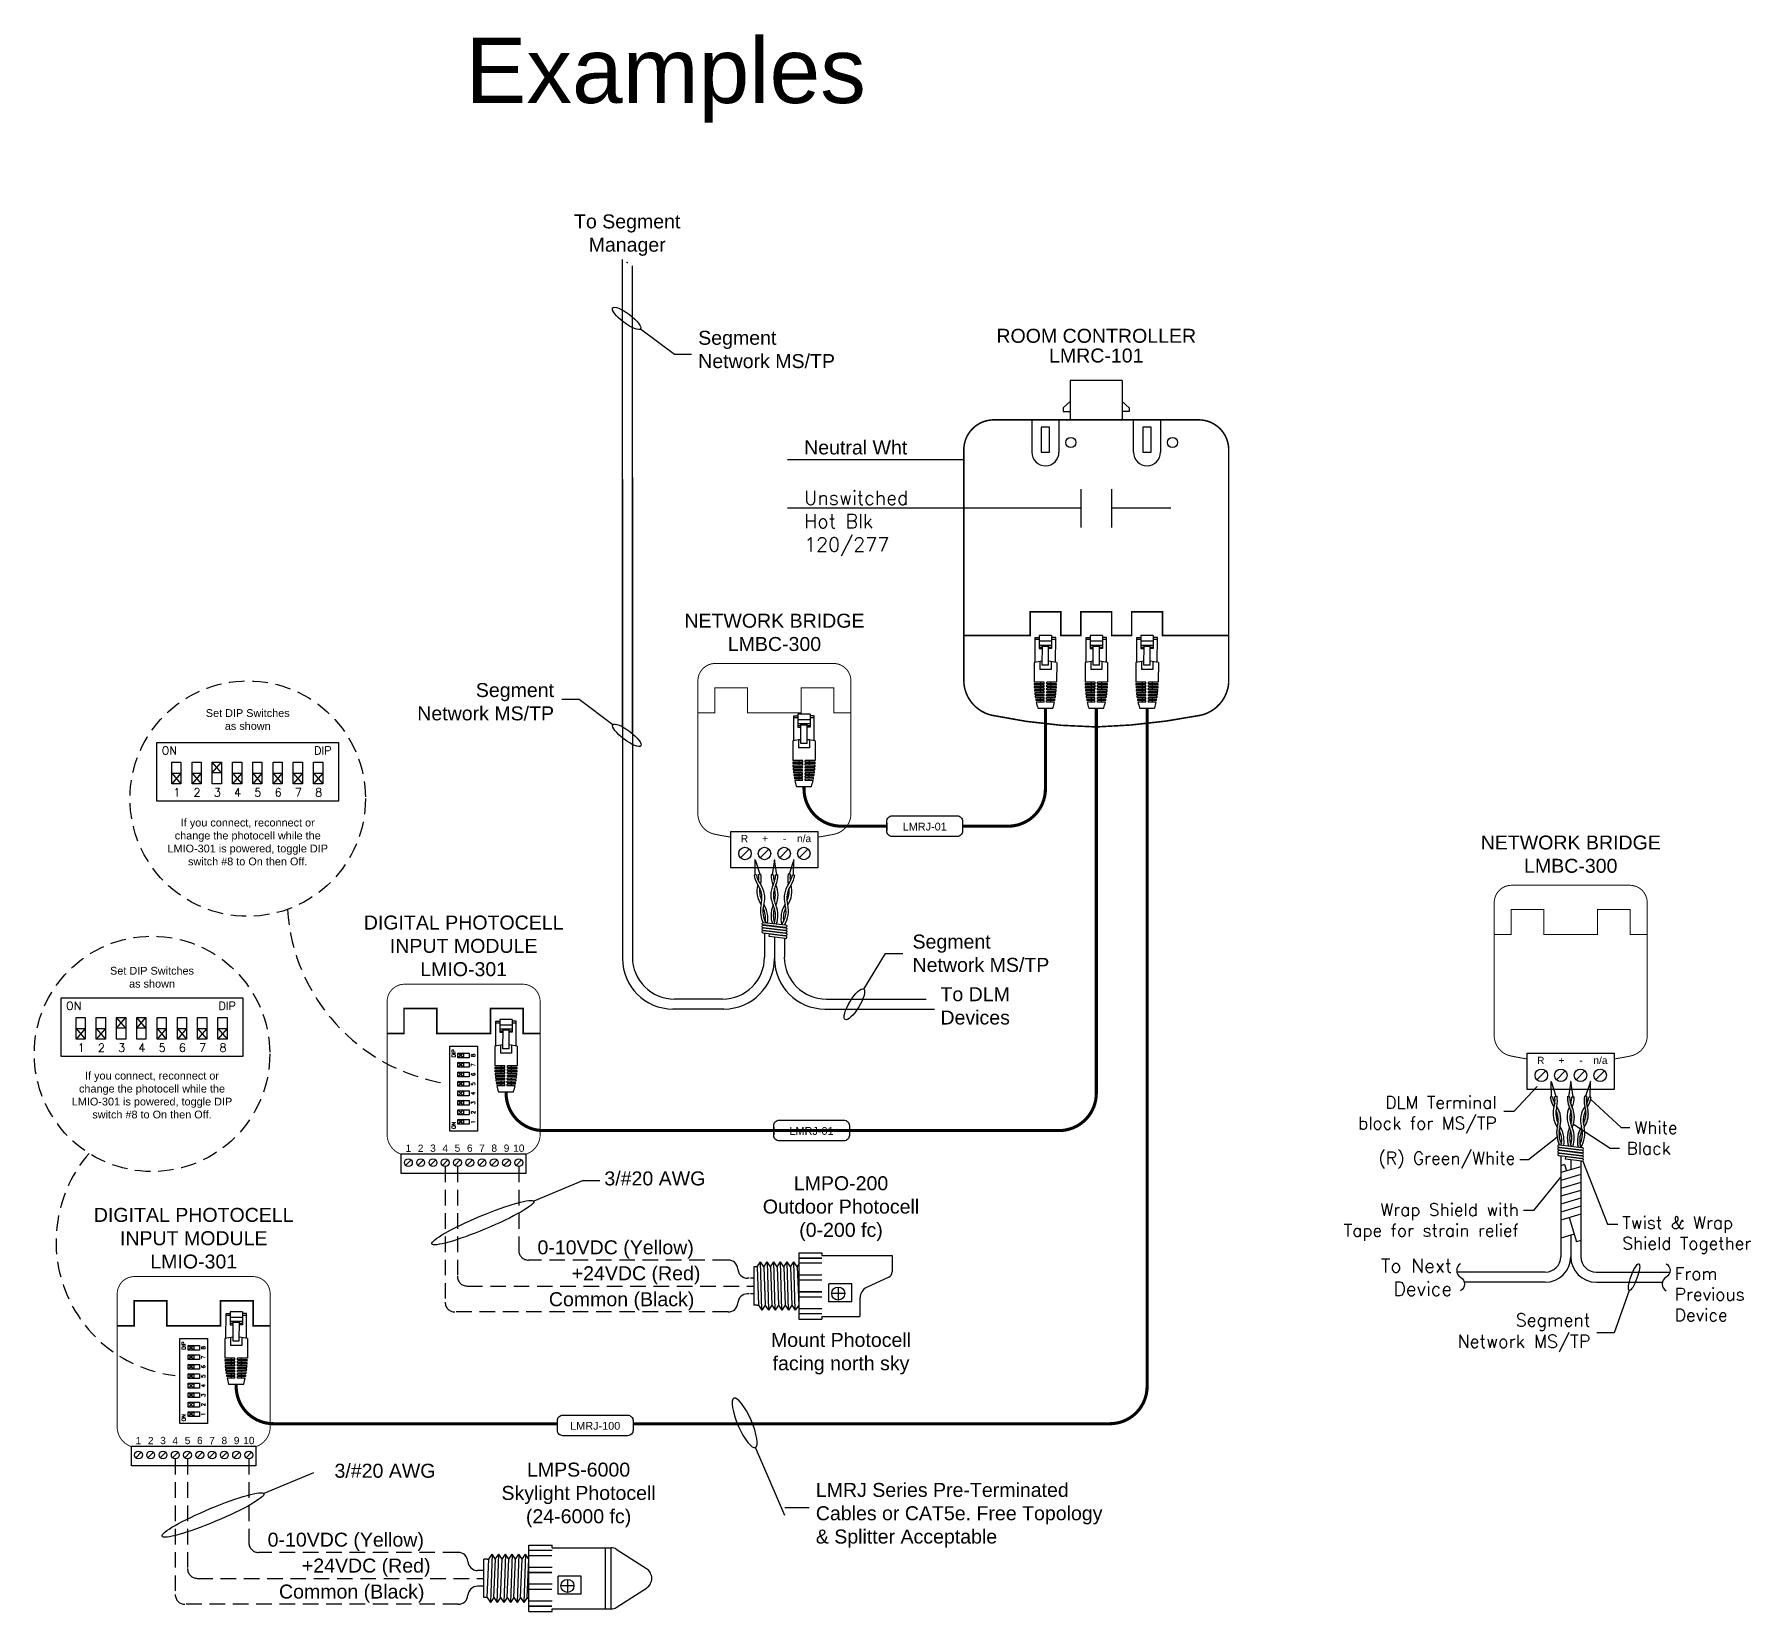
# Model space of a CAD drawing. Header units: inches. Extents: x 59 to 3361, y -1026 to 1732.
# Drawn here: x 1150.4 to 1426.5, y 501.2 to 755 of the extents above; entities that cross this region are included whole.
import ezdxf

# ---------------------------------------------------------------- set-up
doc = ezdxf.new("R2010")
doc.units = ezdxf.units.IN
doc.header["$MEASUREMENT"] = 0
doc.linetypes.add('DASHED', pattern=[0.75, 0.5, -0.25])
doc.layers.add('WS_DETAIL', color=7, linetype='Continuous')
doc.styles.add('ARIAL', font='arial.ttf')
doc.styles.add('ROMANS', font='ROMANS.shx', dxfattribs={"height": 0.0625})
doc.dimstyles.get("Standard").update_dxf_attribs({"dimtxt": 0.18, "dimasz": 0.18, "dimexe": 0.18, "dimexo": 0.0625, "dimgap": 0.09, "dimtad": 0, "dimtih": 1, "dimtoh": 1, "dimdec": 4, "dimzin": 0, "dimdsep": 46, "dimtxsty": 'Standard', "dimcen": 0.09, "dimadec": 0, "dimazin": 0, "dimtfac": 1, "dimtdec": 4, "dimtofl": 0, "dimtmove": 0, "dimatfit": 3, "dimfxl": 1, "dimtolj": 1, "dimtzin": 0, "dimarcsym": 0})

# ---------------------------------------------------------------- blocks, each defined once
blk = doc.blocks.new('A$C1C8A2811')
for p, q in [((1.57, 1.6), (3, 3.03)), ((4.73, 1.6), (6.16, 3.03)), ((7.88, 1.6), (9.31, 3.03)), ((11.04, 1.6), (12.47, 3.03))]:
    blk.add_line(p, q)
blk.add_lwpolyline([(0, 5.86), (14.04, 5.86), (14.04, 0), (0, 0)], close=True)
for centre in [(2.29, 2.31), (5.44, 2.31), (8.6, 2.31), (11.76, 2.31)]:
    blk.add_circle(centre, 1.01)
blk = doc.blocks.new('LMBC-300_TW')
at = {"linetype": 'Continuous', "const_width": 0.154}
for points in [[(0.01, 7.94), (-9.52, 7.94, 0.414214), (-12.3, 5.15), (-12.3, -16.47, 0.329956), (-9.7, -19.51, 0.013489), (-7.02, -20, 0.013489)], [(0.01, 7.94), (9.53, 7.94, -0.414214), (12.31, 5.15), (12.31, -16.47, -0.329956), (9.71, -19.51, -0.01354), (7.02, -20, -0.01354)]]:
    blk.add_lwpolyline(points, format="xyb", dxfattribs=at)
blk.add_lwpolyline([(-12.3, 0), (-9.59, 0), (-9.59, 4.03), (-4.33, 4.03), (-4.33, 0), (4.33, 0), (4.33, 4.03), (9.59, 4.03), (9.59, 0), (12.31, 0)], dxfattribs=at)
at = {"xscale": 0.9995999999999999, "yscale": 0.9995999999999999, "zscale": 0.9995999999999999}
blk.add_blockref('A$C1C8A2811', (-7.02, -24.94), dxfattribs=at)
at = {"style": 'ARIAL'}
for s, insert, char_height, width, attachment_point in [('NETWORK BRIDGE\\PLMBC-300', (0.01, 15.95), 2.25, 40.9705, 2), ('R', (-4.82, -20.82), 1.17, 0.6198, 8), ('+', (-1.49, -20.82), 1.17, 0.8335, 8), ('-', (1.66, -20.82), 1.17, 0.8454, 8), ('n/a', (4.79, -20.82), 1.168, 0.8454, 8)]:
    blk.add_mtext(s, dxfattribs=dict(at, insert=insert, char_height=char_height, width=width, attachment_point=attachment_point))
blk = doc.blocks.new('G_ENDLINE')
blk.add_lwpolyline([(0.087, 0, -0.57735), (0, 0, 0.57735), (-0.087, 0, 0.57735)], format="xyb")
blk = doc.blocks.new('A$C65587FE4')
for p, q in [((0.468, 0.107), (0.027, 0.054)), ((0.033, 0.001), (0.478, 0.054))]:
    blk.add_line(p, q)
for centre, start, end in [((0.027, 0.027), 90, 283.7483), ((0.474, 0.081), 276.8741, 103.7978)]:
    blk.add_arc(centre, 0.0271, start, end)
blk = doc.blocks.new('A$C6E196373')
for p, q in [((0.117, 0), (0, 0.098)), ((0.117, 0.098), (0, 0)), ((0.117, 0.098), (0.117, 0))]:
    blk.add_line(p, q)
blk.add_lwpolyline([(0, 0.098), (0.235, 0.098), (0.235, 0), (0, 0)], close=True)
blk = doc.blocks.new('*U189')
at = {"linetype": 'DASHED', "ltscale": 5}
for p, q in [((-49.65, 19.22), (-49.65, -2.62)), ((-47.68, 19.22), (-47.68, 1.56)), ((-37.81, 19.22), (-37.81, 5.73)), ((-4.12, 4.18), (-36.25, 4.18)), ((-46.12, 0), (0, 0)), ((-4.12, -4.18), (-48.09, -4.18))]:
    blk.add_line(p, q, dxfattribs=at)
at = {"linetype": 'Continuous'}
blk.add_line((-27.43, 16.96), (-35.4, 13.63), dxfattribs=at)
for p, q in [((-27.43, 16.96), (-24.77, 16.96)), ((0.54, 3.08), (0, 3.08)), ((0, 3.08), (0, -3.08)), ((0.54, 3.08), (1.07, 3.87)), ((0.54, 3.08), (0.79, -3.08)), ((1.32, -3.87), (1.07, 3.87)), ((1.61, 3.08), (1.07, 3.87)), ((1.61, 3.08), (2.15, 3.87)), ((1.61, 3.08), (1.86, -3.08)), ((2.15, 3.87), (2.4, -3.87)), ((2.68, 3.08), (2.15, 3.87)), ((2.68, 3.08), (3.22, 3.87)), ((2.68, 3.08), (2.93, -3.08)), ((3.47, -3.87), (3.22, 3.87)), ((3.76, 3.08), (3.22, 3.87)), ((3.76, 3.08), (4.29, 3.87)), ((3.76, 3.08), (4.01, -3.08)), ((4.54, -3.87), (4.29, 3.87)), ((4.83, 3.08), (4.29, 3.87)), ((4.83, 3.08), (5.37, 3.87)), ((4.83, 3.08), (5.08, -3.08)), ((5.62, -3.87), (5.37, 3.87)), ((5.9, 3.08), (5.37, 3.87)), ((5.9, 3.08), (6.44, 3.87)), ((5.9, 3.08), (6.15, -3.08)), ((6.69, -3.87), (6.44, 3.87)), ((6.98, 3.08), (6.44, 3.87)), ((6.98, 3.08), (7.23, 3.45)), ((6.98, 3.08), (7.23, -3.08)), ((7.23, 5.36), (10.98, 5.36)), ((7.23, 5.36), (7.23, -5.36)), ((10.98, 3.65), (7.23, 3.65)), ((10.98, 5.36), (10.98, 4.93)), ((10.98, 4.93), (22.26, 4.93)), ((22.26, 4.93), (22.26, 2.26)), ((10.98, 0.94), (7.23, 0.94)), ((12.1, -2.56), (12.1, 0.36)), ((15.8, 0.36), (12.1, 0.36)), ((15.8, -2.56), (15.8, 0.36)), ((21.74, 1.43), (18.15, -0.24)), ((10.98, -1.77), (7.23, -1.77)), ((15.8, -2.56), (12.1, -2.56)), ((14.64, -1.21), (12.54, -1.21)), ((13.59, -0.16), (13.59, -2.26)), ((17.09, -1.89), (17.09, -4.93)), ((0.54, -3.08), (0, -3.08)), ((0.54, -3.08), (0.79, -3.08)), ((0.79, -3.08), (1.32, -3.87)), ((1.86, -3.08), (1.32, -3.87)), ((1.86, -3.12), (2.4, -3.9)), ((2.93, -3.08), (2.4, -3.87)), ((2.93, -3.08), (3.47, -3.87)), ((4.01, -3.08), (3.47, -3.87)), ((4.01, -3.08), (4.54, -3.87)), ((5.08, -3.08), (4.54, -3.87)), ((5.08, -3.08), (5.62, -3.87)), ((6.15, -3.08), (5.62, -3.87)), ((6.15, -3.08), (6.69, -3.87)), ((7.23, -3.08), (6.69, -3.87)), ((10.98, -4.48), (7.23, -4.48)), ((7.23, -5.36), (10.98, -5.36)), ((10.98, -4.93), (17.09, -4.93)), ((10.98, -4.93), (10.98, -5.36))]:
    blk.add_line(p, q)
at = {"linetype": 'DASHED'}
for p, q in [((0, 1.26), (-1.01, 1.26)), ((0, -1.26), (-1.01, -1.26))]:
    blk.add_line(p, q, dxfattribs=at)
at = {"const_width": 0.226}
for points in [[(10.98, 4.48), (7.23, 4.48)], [(10.98, 1.77), (7.23, 1.77)], [(10.98, -0.94), (7.23, -0.94)], [(10.98, -3.65), (7.23, -3.65)]]:
    blk.add_lwpolyline(points, dxfattribs=at)
blk.add_circle((13.59, -1.21), 1.05)
at = {"linetype": 'DASHED', "ltscale": 5}
for centre in [(-36.25, 5.73), (-46.12, 1.56), (-48.09, -2.62)]:
    blk.add_arc(centre, 1.56, 180, 270, dxfattribs=at)
at = {"ltscale": 5}
for centre, start, end in [((-4.12, 2.62), 3.6573, 90), ((-1.01, 2.82), 183.6573, 270), ((-1.01, -2.82), 90, 176.3427)]:
    blk.add_arc(centre, 1.56, start, end, dxfattribs=at)
for centre, radius, start, end in [((21.35, 2.26), 0.911, 295.0034, 0), ((-4.12, -2.62), 1.56, 270, 356.3427), ((18.92, -1.89), 1.82, 115.0034, 180)]:
    blk.add_arc(centre, radius, start, end)
blk.add_ellipse((-43.59, 10.2), major_axis=(8.19, 3.42), ratio=0.124542)
at = {"style": 'ARIAL'}
for s, p in [('3/#20 AWG', (-24.03, 16.19)), ('0-10VDC (Yellow)', (-34.79, 5.1)), ('+24VDC (Red)', (-29.28, 0.93)), ('Common (Black)', (-32.96, -3.25))]:
    blk.add_text(s, height=2.25, dxfattribs=at).set_placement(p)
at = {"char_height": 2.25, "width": 40.9705, "attachment_point": 2, "style": 'ARIAL'}
for s, insert in [('LMPO-200 \\POutdoor Photocell\\P(0-200 fc)', (14.04, 17.66)), ('Mount Photocell\\Pfacing north sky', (14.04, -7.55))]:
    blk.add_mtext(s, dxfattribs=dict(at, insert=insert))
blk = doc.blocks.new('*U191')
at = {"linetype": 'DASHED', "ltscale": 5}
for p, q in [((-49.65, 19.22), (-49.65, -2.62)), ((-47.68, 19.22), (-47.68, 1.56)), ((-37.81, 19.22), (-37.81, 5.73)), ((-4.12, 4.18), (-36.25, 4.18)), ((-46.12, 0), (0, 0)), ((0, 1.26), (-1.01, 1.26)), ((0, -1.26), (-1.01, -1.26)), ((-4.12, -4.18), (-48.09, -4.18))]:
    blk.add_line(p, q, dxfattribs=at)
at = {"linetype": 'Continuous'}
blk.add_line((-27.43, 16.96), (-35.4, 13.63), dxfattribs=at)
for p, q in [((0, -3.08), (0, 3.08)), ((0.54, 3.08), (0, 3.08)), ((0.54, -3.08), (0.79, 3.08)), ((0.54, 3.08), (0.79, 3.08)), ((0.79, 3.08), (1.32, 3.87)), ((1.32, 3.87), (1.07, -3.87)), ((1.86, 3.08), (1.32, 3.87)), ((1.61, -3.08), (1.86, 3.08)), ((1.86, 3.12), (2.4, 3.9)), ((2.15, -3.87), (2.4, 3.87)), ((2.93, 3.08), (2.4, 3.87)), ((2.68, -3.08), (2.93, 3.08)), ((2.93, 3.08), (3.47, 3.87)), ((3.47, 3.87), (3.22, -3.87)), ((4.01, 3.08), (3.47, 3.87)), ((3.76, -3.08), (4.01, 3.08)), ((4.01, 3.08), (4.54, 3.87)), ((4.54, 3.87), (4.29, -3.87)), ((5.08, 3.08), (4.54, 3.87)), ((4.83, -3.08), (5.08, 3.08)), ((5.08, 3.08), (5.62, 3.87)), ((5.62, 3.87), (5.37, -3.87)), ((6.15, 3.08), (5.62, 3.87)), ((5.9, -3.08), (6.15, 3.08)), ((6.15, 3.08), (6.69, 3.87)), ((6.69, 3.87), (6.44, -3.87)), ((7.23, 3.08), (6.69, 3.87)), ((6.98, -3.08), (7.23, 3.08)), ((7.23, -5.36), (7.23, 5.36)), ((7.23, 5.36), (10.98, 5.36)), ((10.98, 4.48), (7.23, 4.48)), ((10.98, 4.93), (10.98, 5.36)), ((10.98, 4.93), (19.5, 4.93)), ((19.5, 4.93), (19.5, -4.93)), ((19.5, 4.93), (20.48, 4.93)), ((20.48, -4.93), (20.48, 4.93)), ((21.29, 4.7), (26.16, 1.58)), ((10.98, 1.77), (7.23, 1.77)), ((15.65, 0.36), (11.95, 0.36)), ((11.95, -2.56), (11.95, 0.36)), ((15.65, -2.56), (15.65, 0.36)), ((10.98, -0.94), (7.23, -0.94)), ((15.65, -2.56), (11.95, -2.56)), ((14.49, -1.21), (12.39, -1.21)), ((13.44, -0.16), (13.44, -2.26)), ((21.29, -4.7), (26.16, -1.58)), ((0.54, -3.08), (0, -3.08)), ((0.54, -3.08), (1.07, -3.87)), ((1.61, -3.08), (1.07, -3.87)), ((1.61, -3.08), (2.15, -3.87)), ((2.68, -3.08), (2.15, -3.87)), ((2.68, -3.08), (3.22, -3.87)), ((3.76, -3.08), (3.22, -3.87)), ((3.76, -3.08), (4.29, -3.87)), ((4.83, -3.08), (4.29, -3.87)), ((4.83, -3.08), (5.37, -3.87)), ((5.9, -3.08), (5.37, -3.87)), ((5.9, -3.08), (6.44, -3.87)), ((6.98, -3.08), (6.44, -3.87)), ((6.98, -3.08), (7.23, -3.45)), ((10.98, -3.65), (7.23, -3.65)), ((7.23, -5.36), (10.98, -5.36)), ((10.98, -4.93), (19.5, -4.93)), ((10.98, -5.36), (10.98, -4.93)), ((19.5, -4.93), (20.48, -4.93))]:
    blk.add_line(p, q)
at = {"const_width": 0.226}
for points in [[(10.98, 3.65), (7.23, 3.65)], [(10.98, 0.94), (7.23, 0.94)], [(10.98, -1.77), (7.23, -1.77)], [(10.98, -4.48), (7.23, -4.48)]]:
    blk.add_lwpolyline(points, dxfattribs=at)
blk.add_circle((13.44, -1.21), 1.05)
at = {"linetype": 'DASHED', "ltscale": 5}
for centre in [(-36.25, 5.73), (-46.12, 1.56), (-48.09, -2.62)]:
    blk.add_arc(centre, 1.56, 180, 270, dxfattribs=at)
at = {"ltscale": 5}
for centre, start, end in [((-4.12, 2.62), 3.6573, 90), ((-1.01, 2.82), 183.6573, 270), ((-4.12, -2.62), 270, 356.3427), ((-1.01, -2.82), 90, 176.3427)]:
    blk.add_arc(centre, 1.56, start, end, dxfattribs=at)
for centre, radius, start, end in [((20.48, 3.43), 1.5, 57.359, 90), ((25.14, 0), 1.88, 0, 57.359), ((25.14, 0), 1.88, 302.641, 0), ((20.48, -3.43), 1.5, 270, 302.641)]:
    blk.add_arc(centre, radius, start, end)
blk.add_ellipse((-43.59, 10.2), major_axis=(8.19, 3.42), ratio=0.124542)
at = {"style": 'ARIAL'}
for s, p in [('3/#20 AWG', (-24.03, 16.19)), ('0-10VDC (Yellow)', (-34.79, 5.1)), ('+24VDC (Red)', (-29.28, 0.93)), ('Common (Black)', (-32.96, -3.25))]:
    blk.add_text(s, height=2.25, dxfattribs=at).set_placement(p)
at = {"insert": (15.24, 18.62), "char_height": 2.25, "width": 40.9705, "attachment_point": 2, "style": 'ARIAL'}
blk.add_mtext('LMPS-6000 \\PSkylight Photocell\\P(24-6000 fc)', dxfattribs=at)
blk = doc.blocks.new('LMIO-301_TW')
for p, q in [((-9.33, -21.22), (-8.44, -20.32)), ((-7.35, -21.22), (-6.46, -20.32)), ((-5.38, -21.22), (-4.49, -20.32)), ((-3.41, -21.22), (-2.51, -20.32)), ((-1.43, -21.22), (-0.54, -20.32)), ((0.54, -21.22), (1.43, -20.32)), ((2.51, -21.22), (3.41, -20.32)), ((4.49, -21.22), (5.38, -20.32)), ((6.46, -21.22), (7.36, -20.32)), ((8.44, -21.22), (9.33, -20.32))]:
    blk.add_line(p, q)
at = {"linetype": 'Continuous', "const_width": 0.144}
for points in [[(0.01, 7.94), (-9.52, 7.94, 0.414214), (-12.3, 5.15), (-12.3, -16.47, 0.302646), (-10.02, -19.42, 0.302646)], [(0.01, 7.94), (9.53, 7.94, -0.414214), (12.31, 5.15), (12.31, -16.47, -0.303521), (10.02, -19.42, -0.303521)]]:
    blk.add_lwpolyline(points, format="xyb", dxfattribs=at)
at = {"const_width": 0.265}
blk.add_lwpolyline([(-12.3, 0), (-9.59, 0), (-9.59, 4.03), (-4.33, 4.03), (-4.33, 0), (4.33, 0), (4.33, 4.03), (9.59, 4.03), (9.59, 0), (12.31, 0)], dxfattribs=at)
for points in [[(-2.22, -2.01), (2.22, -2.01), (2.22, -15.7), (-2.22, -15.7)], [(-10.02, -19.33), (10.02, -19.33), (10.02, -22.53), (-10.02, -22.53)]]:
    blk.add_lwpolyline(points, close=True)
for centre in [(-8.88, -20.77), (-6.91, -20.77), (-4.93, -20.77), (-2.96, -20.77), (-0.99, -20.77), (0.99, -20.77), (2.96, -20.77), (4.93, -20.77), (6.91, -20.77), (8.88, -20.77)]:
    blk.add_circle(centre, 0.631)
at = {"xscale": 7.789946161076912, "yscale": 7.789946161076912, "zscale": 7.789946161076912}
for p in [(-0.91, -3.89), (-0.91, -5.42), (-0.91, -6.95), (-0.91, -8.48), (-0.91, -10), (-0.91, -11.53), (-0.91, -13.06), (-0.91, -14.59)]:
    blk.add_blockref('A$C6E196373', p, dxfattribs=at)
at = {"style": 'ARIAL'}
for s, insert, char_height, width, attachment_point in [('DIGITAL PHOTOCELL\\PINPUT MODULE\\PLMIO-301', (0.01, 18.99), 2.25, 40.9705, 2), ('1', (-8.88, -19.04), 1.17, 38.6074, 8), ('2', (-6.91, -19.04), 1.17, 38.6074, 8), ('3', (-4.93, -19.04), 1.17, 38.6074, 8), ('4', (-2.96, -19.04), 1.17, 38.6074, 8), ('5', (-0.99, -19.04), 1.17, 38.6074, 8), ('6', (0.99, -19.04), 1.17, 38.6074, 8), ('7', (2.96, -19.04), 1.17, 38.6074, 8), ('8', (4.93, -19.04), 1.17, 38.6074, 8), ('9', (6.91, -19.04), 1.17, 38.6074, 8), ('10', (8.88, -19.04), 1.168, 38.6074, 8)]:
    blk.add_mtext(s, dxfattribs=dict(at, insert=insert, char_height=char_height, width=width, attachment_point=attachment_point))
at = {"char_height": 0.6162, "width": 5.3448, "rotation": 90, "style": 'ARIAL'}
for s, insert, attachment_point in [('{\\Fromans|c0;DIP}', (-1.91, -3.86), 1), ('{\\Fromans|c0;8}', (1.24, -3.51), 2), ('{\\Fromans|c0;7}', (1.24, -5.04), 2), ('{\\Fromans|c0;6}', (1.24, -6.57), 2), ('{\\Fromans|c0;5}', (1.24, -8.09), 2), ('{\\Fromans|c0;4}', (1.24, -9.62), 2), ('{\\Fromans|c0;3}', (1.24, -11.15), 2), ('{\\Fromans|c0;2}', (1.24, -12.68), 2), ('{\\Fromans|c0;ON}', (-1.91, -15.35), 1), ('{\\Fromans|c0;1}', (1.24, -14.21), 2)]:
    blk.add_mtext(s, dxfattribs=dict(at, insert=insert, attachment_point=attachment_point))
blk = doc.blocks.new('*U112')
for p, q in [((-1.64, 7.37), (-1.63, 11.37)), ((-1.63, 11.37), (-0.99, 11.37)), ((-1.63, 11.09), (-0.99, 11.09)), ((1, 11.65), (-0.99, 11.65)), ((-0.99, 11.65), (-0.99, 9.56)), ((1, 11.65), (1, 9.56)), ((1.65, 11.37), (1, 11.37)), ((1, 11.09), (1.65, 11.09)), ((1.64, 7.37), (1.65, 11.37)), ((-0.99, 10.79), (1, 10.79)), ((-0.99, 10.12), (1, 10.12)), ((-0.5, 9.76), (-0.99, 9.76)), ((-0.99, 9.56), (-0.5, 9.56)), ((-0.5, 6.9), (-0.49, 10.12)), ((0.51, 9.89), (-0.49, 9.89)), ((0.5, 6.89), (0.51, 10.12)), ((1, 9.56), (0.5, 9.56)), ((1, 9.76), (0.51, 9.76)), ((-1.8, 7.34), (-1.81, 4.17)), ((-0.9, 7.49), (-0.9, 6.2)), ((0.9, 6.2), (-0.9, 6.2)), ((0.5, 6.89), (-0.5, 6.9)), ((0.9, 7.49), (0.9, 6.2)), ((1.81, 7.33), (1.8, 4.16)), ((-0.21, 4.16), (-1.81, 4.17)), ((-0.21, 3.92), (-1.81, 3.92)), ((-0.21, 3.67), (-1.8, 3.67)), ((-0.21, 3.42), (-1.79, 3.43)), ((-0.21, 3.18), (-1.78, 3.18)), ((-0.22, 2.93), (-1.76, 2.93)), ((-0.81, 3.67), (-0.82, 3.43)), ((-0.82, 3.18), (-0.82, 2.93)), ((-0.81, 4.16), (-0.81, 3.92)), ((-0.22, 2.93), (-0.21, 3.18)), ((-0.21, 3.92), (-0.21, 4.16)), ((-0.21, 3.42), (-0.21, 3.67)), ((0.21, 3.92), (0.21, 4.16)), ((1.8, 4.16), (0.21, 4.16)), ((1.8, 3.91), (0.21, 3.92)), ((0.21, 3.42), (0.21, 3.67)), ((1.79, 3.67), (0.21, 3.67)), ((1.78, 3.42), (0.21, 3.42)), ((0.21, 2.93), (0.21, 3.18)), ((1.77, 3.18), (0.21, 3.18)), ((1.75, 2.93), (0.21, 2.93)), ((0.81, 4.16), (0.81, 3.92)), ((0.81, 3.67), (0.81, 3.42)), ((0.81, 3.18), (0.81, 2.93)), ((-0.22, 2.69), (-1.74, 2.69)), ((-0.22, 2.44), (-1.71, 2.44)), ((-0.22, 2.19), (-1.68, 2.19)), ((-0.22, 1.95), (-1.65, 1.95)), ((-0.22, 1.7), (-1.61, 1.7)), ((-0.22, 1.45), (-1.57, 1.45)), ((-0.22, 1.21), (-1.52, 1.21)), ((-0.22, 0.96), (-1.47, 0.96)), ((-1.21, 0), (1.21, 0)), ((-0.82, 2.69), (-0.82, 2.44)), ((-0.82, 2.19), (-0.82, 1.95)), ((-0.82, 1.7), (-0.82, 1.45)), ((-0.82, 1.21), (-0.82, 0.96)), ((-0.22, 2.44), (-0.22, 2.69)), ((-0.22, 1.95), (-0.22, 2.19)), ((-0.22, 1.45), (-0.22, 1.7)), ((-0.22, 0.96), (-0.22, 1.21)), ((0.2, 1.95), (0.2, 2.19)), ((1.67, 2.19), (0.2, 2.19)), ((1.64, 1.94), (0.2, 1.95)), ((0.2, 1.45), (0.2, 1.7)), ((1.6, 1.7), (0.2, 1.7)), ((1.55, 1.45), (0.2, 1.45)), ((0.2, 0.96), (0.2, 1.21)), ((1.51, 1.2), (0.2, 1.21)), ((1.45, 0.96), (0.2, 0.96)), ((0.21, 2.44), (0.21, 2.68)), ((1.73, 2.68), (0.21, 2.68)), ((1.7, 2.44), (0.21, 2.44)), ((0.8, 1.7), (0.8, 1.45)), ((0.8, 1.21), (0.8, 0.96)), ((0.81, 2.68), (0.81, 2.44)), ((0.81, 2.19), (0.81, 1.94))]:
    blk.add_line(p, q)
for centre, radius, start, end in [((-0.01, -0.65), 8.19, 93.4212, 102.6603), ((-0.01, -0.65), 8.19, 77.1781, 86.4172), ((13.26, 4.15), 15.07, 180.8562, 181.7934), ((13.26, 4.15), 15.07, 182.7312, 183.6696), ((13.26, 4.15), 15.07, 184.6091, 185.5499), ((-13.27, 4.18), 15.07, 354.2885, 355.2293), ((-13.27, 4.18), 15.07, 356.1688, 357.1073), ((-13.27, 4.18), 15.07, 358.045, 358.9822), ((13.26, 4.15), 15.07, 186.4922, 187.4363), ((13.26, 4.15), 15.07, 188.3824, 189.3309), ((13.26, 4.15), 15.07, 190.282, 191.2359), ((13.26, 4.15), 15.07, 192.1931, 195.9571), ((-13.27, 4.18), 15.07, 343.8813, 347.6453), ((-13.27, 4.18), 15.07, 348.6025, 349.5565), ((-13.27, 4.18), 15.07, 350.5075, 351.456), ((-13.27, 4.18), 15.07, 352.4021, 353.3462)]:
    blk.add_arc(centre, radius, start, end)
blk = doc.blocks.new('*U218')
for p, q in [((-4.19, 55.74), (-4.19, 49.41)), ((4.2, 55.74), (-4.19, 55.74)), ((4.2, 55.74), (4.2, 49.41)), ((-4.19, 52.35), (-5.3, 51.32)), ((-5.3, 51.32), (-5.3, 50.75)), ((-5.3, 50.75), (-4.19, 50.75)), ((4.2, 52.35), (5.32, 51.32)), ((5.32, 50.75), (4.2, 50.75)), ((5.32, 51.32), (5.32, 50.75)), ((-10.35, 49.41), (-10.35, 44.2)), ((-5.98, 44.2), (-5.98, 49.41)), ((6, 44.2), (6, 49.41)), ((10.36, 49.41), (10.36, 44.2)), ((-2.47, 38.28), (-2.47, 32.07)), ((-2.47, 38.28), (-2.47, 32.07)), ((2.48, 38.28), (2.48, 32.07)), ((2.48, 38.28), (2.48, 32.07))]:
    blk.add_line(p, q)
at = {"linetype": 'Continuous', "const_width": 0.25}
blk.add_lwpolyline([(0, 0, -0.048346), (-16.8, 1.88, -0.329956), (-21.3, 7.15), (-21.3, 44.59, -0.414214), (-16.48, 49.41), (16.5, 49.41, -0.414214), (21.32, 44.59), (21.32, 37.07), (21.32, 22.53), (21.32, 7.15, -0.329956), (16.82, 1.88, -0.0415), (0, 0, -0.024292)], format="xyb", dxfattribs=at)
for points in [[(-8.83, 44.2), (-7.5, 44.2), (-7.5, 48.23), (-8.83, 48.23)], [(7.52, 44.2), (8.84, 44.2), (8.84, 48.23), (7.52, 48.23)]]:
    blk.add_lwpolyline(points, close=True)
for points in [[(-2.47, 35.18), (-12, 35.18)], [(12.01, 35.18), (2.48, 35.18), (2.48, 35.18)]]:
    blk.add_lwpolyline(points)
at = {"const_width": 0.25}
blk.add_lwpolyline([(-21.3, 14.72), (-10.64, 14.72), (-10.64, 18.51), (-5.69, 18.51), (-5.69, 14.72), (-2.47, 14.72), (-2.47, 18.51), (2.49, 18.51), (2.49, 14.72), (5.7, 14.72), (5.7, 18.51), (10.66, 18.51), (10.66, 14.72), (21.32, 14.72)], dxfattribs=at)
for centre in [(-4.08, 45.77), (12.27, 45.77)]:
    blk.add_circle(centre, 0.82)
for centre in [(-8.17, 44.2), (8.18, 44.2)]:
    blk.add_arc(centre, 2.18, 180, 0)
at = {"char_height": 2.25, "width": 40.9705, "attachment_point": 2, "style": 'ARIAL'}
for s, insert in [('ROOM CONTROLLER', (0.01, 64.06)), ('LMRC-101', (0.01, 60.89))]:
    blk.add_mtext(s, dxfattribs=dict(at, insert=insert))
blk = doc.blocks.new('*U126')
at = {"layer": 'WS_DETAIL', "const_width": 0.5}
for points in [[(0, 115.16), (0, 6)], [(-146.56, 6), (-146.56, 6.38)], [(-6, 0), (-140.56, 0)]]:
    blk.add_lwpolyline(points, dxfattribs=at)
for points in [[(-140.56, 0, -0.414214), (-146.56, 6)], [(0, 6, -0.414214), (-6, 0)]]:
    blk.add_lwpolyline(points, format="xyb", dxfattribs=at)
blk = doc.blocks.new('*U247')
blk.add_lwpolyline([(-5.21, 1.66), (5.21, 1.66, -0.414214), (6.09, 0.78), (6.09, -0.78, -0.414214), (5.21, -1.66), (-5.21, -1.66, -0.414214), (-6.09, -0.78), (-6.09, 0.78, -0.414214)], format="xyb", close=True)
at = {"insert": (0, -0.08), "char_height": 1.25, "attachment_point": 5, "style": 'ARIAL', "bg_fill": 3, "box_fill_scale": 1, "bg_fill_color": 256, "bg_fill_transparency": 0}
blk.add_mtext_dynamic_manual_height_columns('LMRJ-100', width=12.0337, gutter_width=70, heights=[0], dxfattribs=at)
blk = doc.blocks.new('*U127')
at = {"layer": 'WS_DETAIL', "const_width": 0.5}
for points in [[(0, 67.99), (0, 6)], [(-94.96, 6), (-94.96, 6.26)], [(-6, 0), (-88.96, 0)]]:
    blk.add_lwpolyline(points, dxfattribs=at)
for points in [[(-88.96, 0, -0.414214), (-94.96, 6)], [(0, 6, -0.414214), (-6, 0)]]:
    blk.add_lwpolyline(points, format="xyb", dxfattribs=at)
blk = doc.blocks.new('*U250')
at = {"insert": (0, -0.08), "char_height": 1.25, "attachment_point": 5, "style": 'ARIAL', "bg_fill": 3, "box_fill_scale": 1, "bg_fill_color": 256, "bg_fill_transparency": 0}
blk.add_mtext_dynamic_manual_height_columns('LMRJ-01', width=12.0337, gutter_width=70, heights=[2.35], dxfattribs=at)
blk.add_lwpolyline([(-5.21, 1.66), (5.21, 1.66, -0.414214), (6.09, 0.78), (6.09, -0.78, -0.414214), (5.21, -1.66), (-5.21, -1.66, -0.414214), (-6.09, -0.78), (-6.09, 0.78, -0.414214)], format="xyb", close=True)
blk = doc.blocks.new('*U128')
at = {"layer": 'WS_DETAIL', "const_width": 0.5}
for points in [[(0, 19.01), (0, 6)], [(-38.84, 6), (-38.84, 6.38)], [(-6, 0), (-32.84, 0)]]:
    blk.add_lwpolyline(points, dxfattribs=at)
for points in [[(-32.84, 0, -0.414214), (-38.84, 6)], [(0, 6, -0.414214), (-6, 0)]]:
    blk.add_lwpolyline(points, format="xyb", dxfattribs=at)
blk = doc.blocks.new('*U245')
at = {"insert": (0, -0.08), "char_height": 1.25, "attachment_point": 5, "style": 'ARIAL', "bg_fill": 3, "box_fill_scale": 1, "bg_fill_color": 256, "bg_fill_transparency": 0}
blk.add_mtext_dynamic_manual_height_columns('LMRJ-01', width=12.0337, gutter_width=70, heights=[2.35], dxfattribs=at)
blk.add_lwpolyline([(-5.21, 1.66), (5.21, 1.66, -0.414214), (6.09, 0.78), (6.09, -0.78, -0.414214), (5.21, -1.66), (-5.21, -1.66, -0.414214), (-6.09, -0.78), (-6.09, 0.78, -0.414214)], format="xyb", close=True)
blk = doc.blocks.new('MSTP')
h = blk.add_hatch(color=256)
h.paths.add_polyline_path([(1.48, -8.9, 0.120606), (1.63, -10.57), (1.17, -10.52, 0.0008), (1.17, -10.51, -0.094746), (1.13, -8.84, -0.094746), (1.7, -7.27, 0.002014), (1.72, -7.25, 0.002014), (1.73, -7.28, -0.034938), (1.85, -7.82, 0.070973)])
h.paths.add_polyline_path([(2.35, -5.7, 0.109546), (2.26, -4.03, 0.001993), (2.25, -4, -0.094746), (2.21, -2.33), (2.56, -2.39, 0.070973), (2.57, -3.52, -0.113898), (2.79, -5.77, -0.109526), (2.16, -7.32, -0.040685), (2.04, -6.7, 0.068536)])
h.paths.add_polyline_path([(-0.23, -7.41, 0.002014), (-0.22, -7.38, 0.002014), (-0.21, -7.41, -0.034938), (0, -7.93, 0.070973), (-0.19, -9.05, 0.085373), (0.08, -10.39), (-0.36, -10.33, -0.07335), (-0.55, -9.05, -0.094746)])
h.paths.add_polyline_path([(0.15, -5.75, 0.068536), (0, -4.71, -0.112468), (-0.55, -2.45), (-0.19, -2.45, 0.108028), (0.22, -4.12, -0.109526), (0.59, -5.75, -0.109526), (0.22, -7.38, -0.040685), (0, -6.8, 0.068536)])
h.paths.add_polyline_path([(-1.85, -8.96, 0.06985), (-1.49, -10.01, -0.012752), (-1.52, -10.19), (-1.8, -10.16, 0.058757), (-1.85, -10.15, -0.06709), (-2.2, -9.02, -0.094746), (-2.16, -7.35, 0.111564), (-2.06, -5.65, 0.068536), (-2.38, -4.64, -0.040685), (-2.26, -4.03, -0.109526), (-1.63, -5.58, -0.111564), (-1.73, -7.28, 0.106175)])
h.paths.add_polyline_path([(-3.29, -2.51), (-2.93, -2.45, 0.070973), (-2.57, -3.52, 0.028112), (-2.72, -4.07, -0.094194)])
for p, q in [((-3.12, -2.47), (-3.16, 0)), ((-3.16, 0), (-2.39, -2.35)), ((0, 0), (-0.37, -2.44)), ((0.37, -2.44), (0, 0)), ((3.16, 0), (2.39, -2.35)), ((3.12, -2.47), (3.16, 0)), ((-2.94, -2.44), (-3.3, -2.5)), ((-2.57, -2.38), (-2.21, -2.32)), ((-0.19, -2.44), (-0.55, -2.44)), ((0.19, -2.44), (0.55, -2.44)), ((2.57, -2.38), (2.21, -2.32)), ((2.94, -2.44), (3.3, -2.5)), ((1.76, -11.03), (-1.89, -10.59)), ((1.76, -11.48), (-1.89, -11.04)), ((-1.81, -10.16), (1.81, -10.6)), ((-1.81, -10.6), (1.81, -11.04)), ((1.76, -11.92), (-1.89, -11.49)), ((1.76, -12.37), (-1.89, -11.93)), ((-1.81, -11.05), (1.81, -11.49)), ((-1.81, -11.5), (1.81, -11.93)), ((-1.62, -11.96), (-1.62, -28.19)), ((-0.99, -13.36), (-1.62, -13.55)), ((1.62, -13.69), (-1.62, -14.64)), ((-0.99, -13.36), (-0.69, -14.37)), ((-0.85, -12.5), (-0.8, -12.06)), ((1.76, -12.82), (-0.85, -12.5)), ((-0.8, -12.06), (1.81, -12.38)), ((0, -12.6), (0, -14.17)), ((0, -12.6), (0, -14.17)), ((1.62, -12.8), (1.62, -28.19)), ((1.62, -14.96), (-1.62, -15.92)), ((1.62, -16.23), (-1.62, -17.19)), ((1.62, -17.51), (-1.62, -18.46)), ((1.62, -18.78), (-1.62, -19.73)), ((1.62, -20.05), (-1.62, -21.01)), ((1.62, -21.32), (-1.62, -22.28)), ((-0.25, -21.87), (0.9, -25.78)), ((0.54, -24.57), (-1.62, -25.21)), ((0, -24.73), (0, -28.17)), ((1.62, -25.57), (0.9, -25.78)), ((-4.09, -30.67), (-18.32, -30.67)), ((-4.12, -32.29), (-17.13, -32.29)), ((4.1, -30.67), (15.93, -30.67)), ((4.12, -32.29), (14.74, -32.29)), ((9.4, -33.63), (6.96, -40.42)), ((6.96, -40.42), (4.22, -40.42))]:
    blk.add_line(p, q)
at = {"const_width": 0.082}
for points in [[(-2.39, -2.35), (-3.16, 0), (-3.12, -2.47)], [(0.37, -2.44), (0, 0), (-0.37, -2.44)], [(3.12, -2.47), (3.16, 0), (2.39, -2.35)]]:
    blk.add_lwpolyline(points, dxfattribs=at)
for centre, radius, start, end in [((1.1, -1.77), 4.45, 189.4603, 211.11), ((1.01, -1.68), 4.02, 190.9117, 207.1503), ((-6.55, -2.94), 4.02, 351.7703, 8.0089), ((-6.6, -3.05), 4.45, 347.8107, 9.4603), ((4.68, -2.37), 5.23, 180.8101, 206.4781), ((3.84, -2.34), 4.03, 181.4554, 206.1179), ((-3.83, -2.34), 4.02, 342.308, 358.5486), ((-3.9, -2.44), 4.45, 338.3503, 0), ((6.6, -3.05), 4.45, 170.5397, 192.1893), ((6.55, -2.94), 4.02, 171.9911, 188.2297), ((-1.01, -1.68), 4.02, 332.8497, 349.0883), ((-1.1, -1.77), 4.45, 328.89, 350.5397), ((2.2, -5.12), 5.03, 161.3433, 187.3349), ((1.46, -5.07), 3.87, 164.2231, 189.2296), ((-5.88, -6.29), 3.87, 9.6911, 25.3738), ((-5.44, -6.22), 3.87, 9.6911, 35.1544), ((3.28, -5.76), 3.87, 155.3356, 179.7692), ((3.72, -5.76), 3.87, 164.0866, 179.7692), ((-3.72, -5.76), 3.87, 0.2308, 15.9134), ((-3.28, -5.76), 3.87, 0.2308, 25.2325), ((5.44, -6.22), 3.87, 144.8456, 170.3089), ((5.88, -6.29), 3.87, 154.6262, 170.3089), ((-1.46, -5.07), 3.87, 350.7704, 15.7769), ((-2.2, -5.12), 5.03, 352.6651, 18.6567), ((1.02, -5.11), 3.87, 189.6911, 214.6929), ((1.46, -5.04), 3.87, 189.6911, 205.3738), ((2.18, -8.28), 4.45, 167.8107, 189.4603), ((-5.88, -6.26), 3.87, 343.7663, 9.2296), ((2.13, -8.4), 4.02, 163.7663, 188.0089), ((-5.43, -9.66), 4.02, 10.9117, 27.1503), ((-5.45, -6.19), 3.87, 343.7663, 9.2296), ((1.46, -5.04), 3.87, 214.6929, 215.1544), ((-5.52, -9.57), 4.45, 9.4603, 31.11), ((3.28, -5.73), 3.87, 180.2308, 205.6941), ((3.9, -9.05), 4.45, 158.3503, 180), ((-3.72, -5.73), 3.87, 334.3059, 334.7675), ((-3.83, -9.15), 4.02, 1.4514, 25.6941), ((3.83, -9.15), 4.02, 162.31, 178.5486), ((3.72, -5.73), 3.87, 180.2308, 205.6941), ((-3.72, -5.73), 3.87, 344.0866, 359.7692), ((-3.28, -5.73), 3.87, 334.7675, 359.7692), ((-3.9, -9.05), 4.45, 0, 21.6497), ((5.52, -9.57), 4.45, 148.89, 170.5397), ((5.43, -9.66), 4.02, 152.8497, 169.0883), ((5.45, -6.19), 3.87, 170.7704, 196.2337), ((-1.46, -5.04), 3.87, 324.8456, 325.3071), ((-2.13, -8.4), 4.02, 351.9911, 16.2337), ((5.88, -6.26), 3.87, 170.7704, 196.2337), ((-1.46, -5.04), 3.87, 334.6262, 350.3089), ((-1.02, -5.11), 3.87, 325.3071, 350.3089), ((-2.18, -8.28), 4.45, 350.5397, 12.1893), ((2.18, -8.28), 4.45, 189.4603, 204.8156), ((-1.86, -10.37), 0.222, 76.2022, 263.1259), ((-1.86, -10.82), 0.222, 76.2022, 263.1259), ((-1.86, -11.27), 0.222, 76.2022, 263.1259), ((2.1, -8.2), 4.02, 190.9117, 206.8942), ((-4.99, -9.42), 3.55, 347.4659, 8.5523), ((-5.52, -9.57), 4.45, 351.2808, 9.4603), ((3.9, -9.05), 4.45, 180, 196.7806), ((3.83, -8.95), 4.02, 181.4514, 200.97), ((-3.83, -8.95), 4.02, 342.31, 358.5486), ((-3.9, -9.05), 4.45, 342.0912, 0), ((5.52, -9.57), 4.45, 170.5397, 192.1893), ((-2.55, -11.59), 3.87, 16.0503, 16.2337), ((4.36, -12.74), 3.87, 144.8456, 145.0169), ((4.99, -9.42), 3.55, 171.4477, 198.9556), ((-2.1, -8.2), 4.02, 333.1058, 349.0883), ((-2.18, -8.28), 4.45, 329.0247, 350.5397), ((1.81, -10.82), 0.222, 256.2517, 90), ((1.81, -11.26), 0.222, 256.2517, 90), ((-1.86, -11.71), 0.222, 76.2022, 263.1259), ((1.81, -11.71), 0.222, 256.2517, 90), ((1.81, -12.15), 0.222, 256.2517, 90), ((1.81, -12.6), 0.222, 256.2517, 90), ((-4.12, -28.17), 4.12, 270, 360), ((-4.09, -28.19), 2.47, 270, 360), ((4.12, -28.17), 4.12, 180, 270), ((4.1, -28.19), 2.47, 180, 270)]:
    blk.add_arc(centre, radius, start, end)
blk.add_ellipse((10.18, -31.48), major_axis=(-0.78, -2.15), ratio=0.22265)
at = {"xscale": -25.05896597721454, "yscale": 25.05896597721454, "zscale": 25.05896597721446, "rotation": 270}
blk.add_blockref('G_ENDLINE', (-17.72, -31.48), dxfattribs=at)
at = {"extrusion": (0, 0, -1), "xscale": -25.05896597721454, "yscale": 25.05896597721454, "zscale": -25.05896597721454, "rotation": 270}
blk.add_blockref('G_ENDLINE', (-15.34, -31.48), dxfattribs=at)
at = {"linetype": 'Continuous', "style": 'ROMANS'}
for s, insert, char_height, width, attachment_point in [('DLM Terminal \\Pblock for MS/TP', (-11.93, -5.35), 1.9992, 51.3211, 6), ('White', (10.25, -7.4), 1.999, 51.3211, 4), ('(R) Green/White', (-8.93, -12.65), 1.9992, 51.3211, 6), ('Black', (8.98, -10.72), 1.999, 51.3211, 4), ('Wrap Shield with \\PTape for strain relief', (-8.34, -22.61), 1.9992, 51.3211, 6), ('Twist & Wrap \\PShield Together', (8.3, -24.69), 1.9992, 51.3211, 4), ('To Next \\PDevice', (-19.09, -31.48), 2.227, 57.1375, 6), ('From \\PPrevious \\PDevice', (16.75, -34.22), 1.999, 51.3211, 4), ('Segment \\PNetwork MS/TP', (3.16, -40.42), 2.0617, 57.1375, 6)]:
    blk.add_mtext(s, dxfattribs=dict(at, insert=insert, char_height=char_height, width=width, attachment_point=attachment_point))
for points in [[(-5.39, -0.79), (-9.14, -4.8), (-10.78, -4.81)], [(3.21, -2.89), (8.12, -7.4), (9.51, -7.4)], [(0.43, -6.84), (6.36, -10.72), (7.85, -10.72)], [(-2.22, -9), (-6.81, -12.6), (-8.19, -12.61)], [(1.92, -12.8), (5.92, -22.93), (7.56, -22.93)], [(-1.65, -15.37), (-5.97, -20.74), (-7.6, -20.74)]]:
    blk.add_leader(points, dimstyle='Standard', override={"dimasz": 0.31, "dimgap": 0.09, "dimtad": 0})

msp = doc.modelspace()

# ---------------------------------------------------------------- linework, layer by layer
for p, q in [((1245.02, 643.61), (1245.02, 718.79)), ((1246.61, 642.52), (1246.61, 717.82)), ((1247.93, 707.64), (1253.36, 703.57)), ((1253.36, 703.57), (1256.13, 703.57)), ((1245.02, 683.47), (1245.02, 606.33)), ((1246.61, 683.71), (1246.61, 606.57)), ((1238.04, 648.01), (1235.27, 648.01)), ((1243.47, 643.94), (1238.04, 648.01)), ((1266.37, 619.79), (1266.34, 622.23)), ((1266.34, 622.23), (1267.09, 619.91)), ((1269.46, 622.23), (1269.09, 619.82)), ((1269.82, 619.82), (1269.46, 622.23)), ((1272.58, 622.23), (1271.83, 619.91)), ((1272.55, 619.79), (1272.58, 622.23)), ((1266.55, 619.82), (1266.2, 619.76)), ((1266.92, 619.88), (1267.27, 619.94)), ((1269.27, 619.82), (1268.92, 619.82)), ((1269.65, 619.82), (1270, 619.82)), ((1272, 619.88), (1271.65, 619.94)), ((1272.37, 619.82), (1272.72, 619.76)), ((1267.86, 610.39), (1267.86, 606.57)), ((1268.61, 609.86), (1268.67, 610.29)), ((1268.67, 610.29), (1271.25, 609.98)), ((1271.2, 609.55), (1268.61, 609.86)), ((1269.46, 609.76), (1269.46, 606.33)), ((1271.06, 609.56), (1271.06, 606.57)), ((1283.83, 601.43), (1287.33, 607.16)), ((1287.33, 607.16), (1290.1, 607.16)), ((1261.1, 599.81), (1253.38, 599.81)), ((1277.82, 599.81), (1293.86, 599.81)), ((1261.34, 598.21), (1253.13, 598.21)), ((1277.58, 598.21), (1295.22, 598.21)), ((1271.16, 517.99), (1275.05, 517.99))]:
    msp.add_line(p, q)
at = {"linetype": 'Continuous'}
msp.add_line((1271.16, 516.74), (1266.4, 527.64), dxfattribs=at)
for points in [[(1299.93, 686.59), (1271.55, 686.59)], [(1309.23, 678.78), (1271.55, 678.78)]]:
    msp.add_lwpolyline(points)
for points in [[(1199.32, 641.11), (1199.32, 631.64), (1170.11, 631.64), (1170.11, 641.11)], [(1183.93, 600.03), (1183.93, 590.55), (1154.72, 590.55), (1154.72, 600.03)]]:
    msp.add_lwpolyline(points, close=True)
at = {"const_width": 0.0812}
for points in [[(1267.09, 619.91), (1266.34, 622.23), (1266.37, 619.79)], [(1269.82, 619.82), (1269.46, 622.23), (1269.09, 619.82)], [(1272.55, 619.79), (1272.58, 622.23), (1271.83, 619.91)]]:
    msp.add_lwpolyline(points, dxfattribs=at)
at = {"linetype": 'DASHED', "ltscale": 5}
for centre in [(1184.72, 632.07), (1169.32, 590.99)]:
    msp.add_circle(centre, 18.94, dxfattribs=at)
for centre, radius, start, end in [((1270.54, 620.48), 4.41, 189.4603, 211.11), ((1270.46, 620.57), 3.98, 190.9117, 215.1544), ((1262.97, 619.33), 3.98, 351.7703, 8.0089), ((1262.92, 619.21), 4.41, 347.8107, 9.4603), ((1273.32, 619.82), 4.41, 180, 201.6497), ((1265.67, 619.92), 3.98, 334.3059, 358.5486), ((1273.25, 619.92), 3.98, 181.4514, 197.69), ((1265.6, 619.82), 4.41, 338.3503, 0), ((1276, 619.21), 4.41, 170.5397, 192.1893), ((1268.46, 620.57), 3.98, 324.8456, 349.0883), ((1275.94, 619.33), 3.98, 171.9911, 188.2297), ((1268.38, 620.48), 4.41, 328.89, 350.5397), ((1270.47, 617.14), 3.83, 164.2278, 189.2296), ((1270.47, 617.17), 3.83, 189.6911, 214.6929), ((1263.64, 616), 3.83, 9.6911, 35.1544), ((1270.91, 617.21), 3.83, 173.5469, 189.2296), ((1270.9, 617.24), 3.83, 189.6911, 205.3738), ((1264.07, 616.07), 3.83, 9.6911, 35.1544), ((1270.91, 617.21), 3.83, 163.7663, 164.2278), ((1263.63, 616.03), 3.83, 343.7663, 9.2296), ((1264.07, 616.11), 3.83, 343.7663, 9.2296), ((1272.71, 616.53), 3.83, 154.3059, 179.7692), ((1272.71, 616.56), 3.83, 180.2308, 205.6941), ((1265.78, 616.53), 3.83, 25.2325, 25.6941), ((1273.14, 616.53), 3.83, 154.3059, 179.7692), ((1273.14, 616.56), 3.83, 180.2308, 205.6941), ((1265.78, 616.53), 3.83, 0.2308, 15.9134), ((1265.78, 616.56), 3.83, 344.0866, 359.7692), ((1266.21, 616.53), 3.83, 0.2308, 25.2325), ((1266.21, 616.56), 3.83, 334.7675, 359.7692), ((1274.85, 616.11), 3.83, 170.7704, 196.2337), ((1274.85, 616.07), 3.83, 144.8456, 170.3089), ((1275.28, 616.03), 3.83, 170.7704, 196.2337), ((1268.02, 617.24), 3.83, 334.6262, 350.3089), ((1275.28, 616), 3.83, 144.8456, 170.3089), ((1268.45, 617.17), 3.83, 325.3071, 350.3089), ((1268.01, 617.21), 3.83, 15.7722, 16.2337), ((1268.01, 617.21), 3.83, 350.7704, 6.4531), ((1268.44, 617.14), 3.83, 350.7704, 15.7722), ((1271.62, 614.03), 4.41, 167.8107, 189.4603), ((1271.62, 614.03), 4.41, 189.4603, 204.8156), ((1271.57, 613.92), 3.98, 163.7663, 188.0089), ((1271.53, 614.12), 3.98, 190.9117, 210.0474), ((1264.08, 612.67), 3.98, 10.9117, 27.1503), ((1270.9, 617.24), 3.83, 214.6929, 215.1544), ((1264, 612.76), 4.41, 9.4603, 31.11), ((1264.05, 612.87), 3.98, 351.7703, 8.0089), ((1264, 612.76), 4.41, 351.2808, 9.4603), ((1273.32, 613.28), 4.41, 158.3503, 180), ((1273.32, 613.28), 4.41, 180, 196.7806), ((1265.78, 616.56), 3.83, 334.3059, 334.7675), ((1265.67, 613.17), 3.98, 1.4514, 25.6941), ((1273.25, 613.17), 3.98, 162.31, 178.5486), ((1273.25, 613.38), 3.98, 181.4514, 197.69), ((1265.67, 613.38), 3.98, 339.2987, 358.5486), ((1265.6, 613.28), 4.41, 0, 21.6497), ((1265.6, 613.28), 4.41, 342.0912, 0), ((1274.92, 612.76), 4.41, 170.5397, 192.1893), ((1274.92, 612.76), 4.41, 148.89, 170.5397), ((1267.39, 614.12), 3.98, 324.8456, 349.0883), ((1274.87, 612.87), 3.98, 171.9911, 188.2297), ((1274.84, 612.67), 3.98, 152.8497, 169.0883), ((1267.3, 614.03), 4.41, 329.0247, 350.5397), ((1268.02, 617.24), 3.83, 324.8456, 325.3071), ((1267.35, 613.92), 3.98, 351.9911, 16.2337), ((1267.3, 614.03), 4.41, 350.5397, 12.1893), ((1266.94, 610.76), 3.83, 16.0503, 16.2337), ((1273.77, 609.62), 3.83, 144.8456, 145.0169), ((1271.25, 609.76), 0.22, 256.2517, 90), ((1253.13, 606.33), 8.12, 180, 270), ((1253.38, 606.57), 6.77, 180, 270), ((1261.1, 606.57), 6.77, 270, 0), ((1261.34, 606.33), 8.12, 270, 0), ((1277.58, 606.33), 8.12, 180, 270), ((1277.82, 606.57), 6.77, 180, 270)]:
    msp.add_arc(centre, radius, start, end)
for centre, radius, start, end in [((1221.31, 616.13), 30.25, 183.5759, 260.7567), ((1175.56, 560.77), 21.68, 139.0232, 263.2755)]:
    msp.add_arc(centre, radius, start, end, dxfattribs=at)
for centre, major_axis, ratio in [((1245.68, 709.33), (2.25, -1.69), 0.271285), ((1245.72, 642.25), (-2.25, 1.69), 0.271285), ((1282.32, 598.97), (1.5, 2.46), 0.28492)]:
    msp.add_ellipse(centre, major_axis=major_axis, ratio=ratio)
at = {"extrusion": (0, 0, -1)}
msp.add_ellipse((1264.67, 531.61), major_axis=(1.73, -3.97), ratio=0.259, dxfattribs=at)

# ---------------------------------------------------------------- block references
for name, p in [('G_ENDLINE', (1245.77, 718.31)), ('*U218', (1321.23, 643.6)), ('LMBC-300_TW', (1269.45, 645.87)), ('*U112', (1313.06, 646.64)), ('*U112', (1321.25, 646.64)), ('*U112', (1329.42, 646.64)), ('*U128', (1313.06, 627.63)), ('*U112', (1274.22, 634.02)), ('LMBC-300_TW', (1397.57, 610.18)), ('LMIO-301_TW', (1219.45, 594.26)), ('*U112', (1226.28, 584.9)), ('MSTP', (1397.58, 586.53)), ('*U250', (1275.43, 578.66)), ('*U189', (1266.13, 553.64)), ('LMIO-301_TW', (1176.02, 547.22)), ('*U112', (1182.86, 537.86)), ('*U191', (1222.71, 506.6))]:
    msp.add_blockref(name, p)
at = {"xscale": 15, "yscale": 15}
for p, rotation in [((1173.97, 634.43), 90), ((1177.23, 634.43), 90), ((1179.01, 637.95), 270), ((1183.75, 634.43), 90), ((1187.01, 634.43), 90), ((1190.27, 634.43), 90), ((1193.52, 634.43), 90), ((1196.78, 634.43), 90), ((1158.57, 593.34), 90), ((1161.83, 593.34), 90), ((1163.62, 596.86), 270), ((1166.88, 596.86), 270), ((1171.61, 593.34), 90), ((1174.87, 593.34), 90), ((1178.13, 593.34), 90), ((1181.39, 593.34), 90)]:
    msp.add_blockref('A$C6E196373', p, dxfattribs=dict(at, rotation=rotation))
at = {"xscale": -8, "yscale": 8}
for p in [(1271.47, 611.3), (1271.47, 610.86), (1271.47, 610.42), (1271.47, 609.98)]:
    msp.add_blockref('A$C65587FE4', p, dxfattribs=at)

# ---------------------------------------------------------------- texts
at = {"insert": (1251.97, 740.82), "char_height": 10.5, "attachment_point": 8, "style": 'ARIAL'}
msp.add_mtext_dynamic_manual_height_columns('Examples', width=143.1206, gutter_width=70, heights=[0], dxfattribs=at)
at = {"style": 'ARIAL'}
for s, insert, char_height, width, attachment_point in [('To Segment\\PManager', (1245.77, 726.07), 2.249, 57.7564, 2), ('Segment \\PNetwork MS/TP', (1257.2, 701.31), 2.2491, 57.7564, 7), ('Neutral Wht', (1274.24, 688.56), 2.25, 37.3092, 4), ('{\\Fromans|c0;Unswitched\\PHot Blk\\P120/277}', (1274.24, 676.35), 2.2491, 37.2943, 4), ('Segment \\PNetwork MS/TP', (1234, 650.66), 2.25, 40.9705, 3), ('Set DIP Switches \\Pas shown', (1184.72, 646.46), 1.25, 40.9705, 2), ('{\\Fromans|c0;ON}', (1170.87, 640.46), 1.3148, 11.4033, 1), ('{\\Fromans|c0;DIP}', (1195.39, 640.46), 1.3148, 11.4033, 1), ('{\\Fromans|c0;1}', (1173.31, 633.73), 1.3148, 11.4033, 2), ('{\\Fromans|c0;2}', (1176.57, 633.73), 1.3148, 11.4033, 2), ('{\\Fromans|c0;3}', (1179.83, 633.73), 1.3148, 11.4033, 2), ('{\\Fromans|c0;4}', (1183.09, 633.73), 1.3148, 11.4033, 2), ('{\\Fromans|c0;5}', (1186.35, 633.73), 1.3148, 11.4033, 2), ('{\\Fromans|c0;6}', (1189.61, 633.73), 1.3148, 11.4033, 2), ('{\\Fromans|c0;7}', (1192.87, 633.73), 1.3148, 11.4033, 2), ('{\\Fromans|c0;8}', (1196.13, 633.73), 1.3148, 11.4033, 2), ('If you connect, reconnect or \\Pchange the photocell while the \\PLMIO-301 is powered, toggle DIP \\Pswitch #8 to On then Off.', (1184.72, 628.83), 1.25, 40.9705, 2), ('Segment \\PNetwork MS/TP', (1291.68, 610.19), 2.25, 40.9705, 1), ('{\\Fromans|c0;ON}', (1155.48, 599.38), 1.3148, 11.4033, 1), ('{\\Fromans|c0;DIP}', (1180, 599.38), 1.3148, 11.4033, 1), ('To DLM \\PDevices', (1296.17, 601.72), 2.25, 40.9705, 1), ('{\\Fromans|c0;1}', (1157.92, 592.65), 1.3148, 11.4033, 2), ('{\\Fromans|c0;2}', (1161.18, 592.65), 1.3148, 11.4033, 2), ('{\\Fromans|c0;3}', (1164.44, 592.65), 1.3148, 11.4033, 2), ('{\\Fromans|c0;4}', (1167.69, 592.65), 1.3148, 11.4033, 2), ('{\\Fromans|c0;5}', (1170.95, 592.65), 1.3148, 11.4033, 2), ('{\\Fromans|c0;6}', (1174.21, 592.65), 1.3148, 11.4033, 2), ('{\\Fromans|c0;7}', (1177.47, 592.65), 1.3148, 11.4033, 2), ('{\\Fromans|c0;8}', (1180.73, 592.65), 1.3148, 11.4033, 2), ('If you connect, reconnect or \\Pchange the photocell while the \\PLMIO-301 is powered, toggle DIP \\Pswitch #8 to On then Off.', (1169.32, 588.11), 1.25, 40.9705, 2)]:
    msp.add_mtext(s, dxfattribs=dict(at, insert=insert, char_height=char_height, width=width, attachment_point=attachment_point))
at = {"lineweight": 0, "insert": (1169.32, 603.32), "char_height": 1.2512, "width": 64.6289, "attachment_point": 5, "style": 'ARIAL'}
msp.add_mtext('Set DIP Switches \\Pas shown', dxfattribs=at)
at = {"linetype": 'Continuous', "insert": (1276.12, 516.74), "char_height": 2.25, "width": 57.7614, "attachment_point": 4, "style": 'ARIAL'}
msp.add_mtext('LMRJ Series Pre-Terminated \\PCables or CAT5e. Free Topology \\P& Splitter Acceptable', dxfattribs=at)

# ---------------------------------------------------------------- next in the draw order: block references
for name, p in [('*U126', (1329.42, 531.48)), ('*U127', (1321.25, 578.65))]:
    msp.add_blockref(name, p)

# ---------------------------------------------------------------- next in the draw order: block references
for name, p in [('*U245', (1293.64, 627.63)), ('*U247', (1240.63, 531.21))]:
    msp.add_blockref(name, p)

doc.saveas('drawing.dxf')
